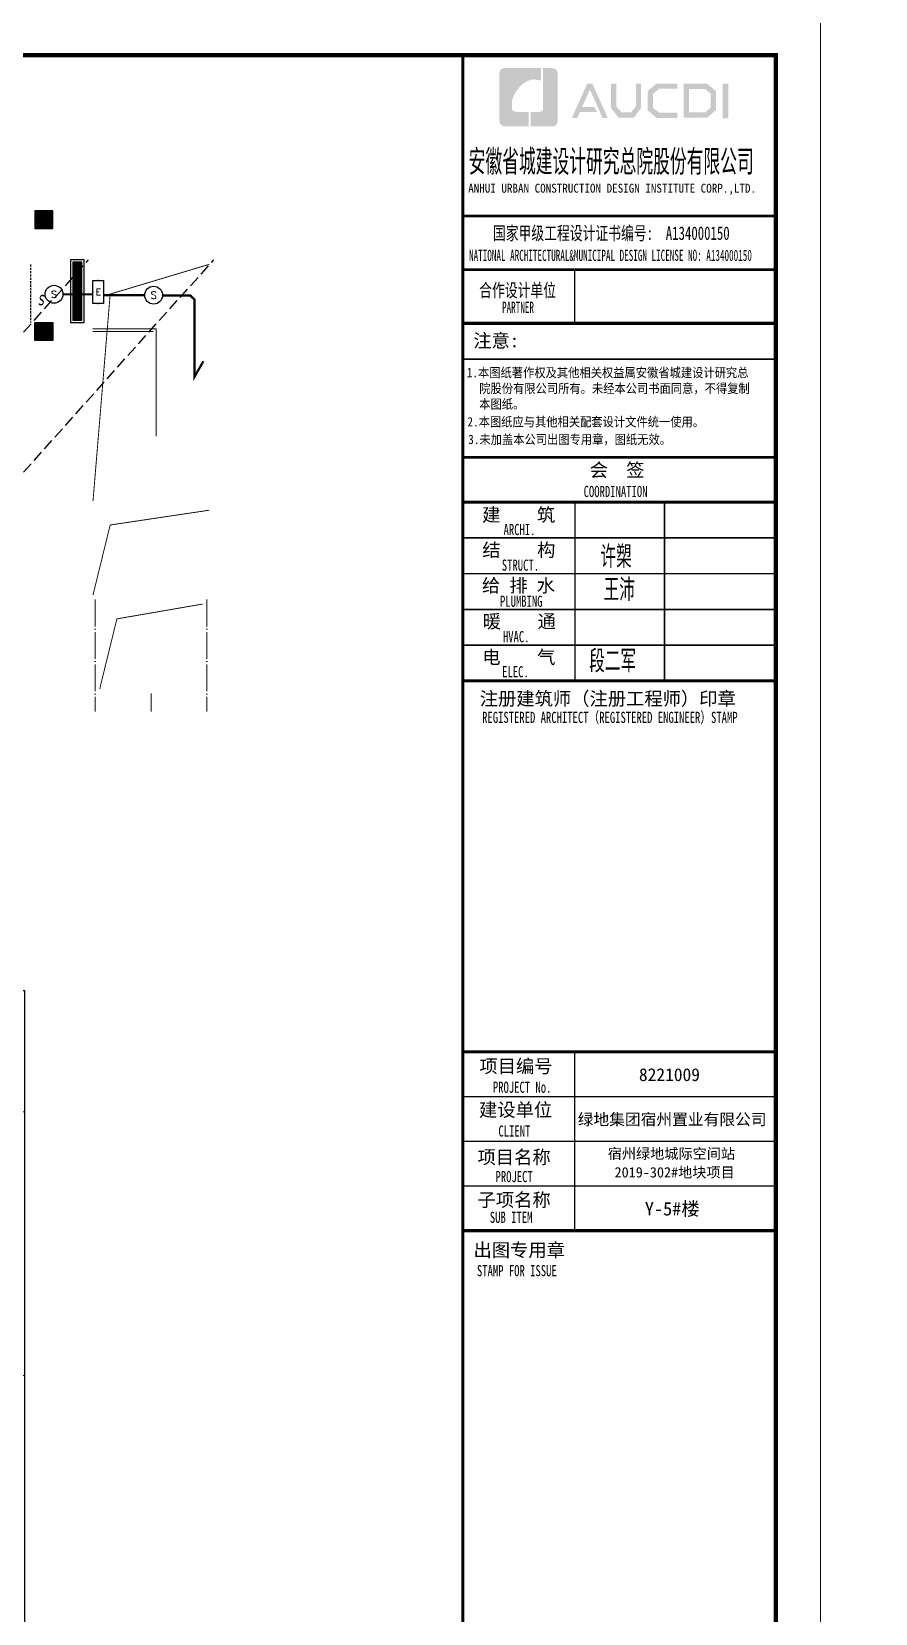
# Model space of a CAD drawing. Extents: x 2803505 to 5851001, y -1372902 to 24339.
# Drawn here: x 3696865 to 3715736, y -725114 to -689729 of the extents above; entities that cross this region are included whole.
import ezdxf
from ezdxf.enums import TextEntityAlignment as Align
from ezdxf.xclip import XClip

# ---------------------------------------------------------------- set-up
doc = ezdxf.new("R2010")
doc.units = 0
doc.header["$LTSCALE"] = 1000
doc.header["$MEASUREMENT"] = 0
doc.header["$XCLIPFRAME"] = 2
for name, pattern in [('#P_--_20B1_001_t3$0$DASH', [0.35, 0.25, -0.1]), ('__DASH', [0.35, 0.25, -0.1]), ('DASH', [0.35, 0.25, -0.1]), ('DOTE', [2.42, 2, -0.2, 0.02, -0.2]), ('HIDDEN', [0.375, 0.25, -0.125])]:
    doc.linetypes.add(name, pattern=pattern)
doc.layers.get('0').update_dxf_attribs({"linetype": 'CONTINUOUS'})
for name, color, linetype in [('!!电气', 1, 'CONTINUOUS'), ('DIM-照明', 7, 'CONTINUOUS'), ('EQUIP-照明', 3, 'CONTINUOUS'), ('PUB_TITLE', 4, 'CONTINUOUS'), ('WIRE-应急', 1, 'DASH'), ('图签文字', 4, 'CONTINUOUS'), ('审核', 1, 'CONTINUOUS')]:
    doc.layers.add(name, color=color, linetype=linetype)
for name, color, linetype, lineweight in [('DOTE', 19, 'DOTE', 9), ('PUB_HATCH', 8, 'CONTINUOUS', 9), ('STAIR', 252, 'CONTINUOUS', 20), ('图框', 147, 'CONTINUOUS', 20), ('图签', 147, 'CONTINUOUS', 18), ('平面-看线', 252, 'CONTINUOUS', 15)]:
    doc.layers.add(name, color=color, linetype=linetype, lineweight=lineweight)
doc.styles.add('_TEL_DIM', font='SIMPLEX', dxfattribs={"width": 0.8, "height": 3.5, "bigfont": 'HZTXT'})
doc.styles.add('HT', font='simhei.ttf')
doc.styles.add('HZTXT', font='gbeitc.shx', dxfattribs={"width": 0.8, "height": 400, "bigfont": 'hztxt.shx'})
doc.styles.add('宋体', font='', dxfattribs={"height": 4})
doc.styles.add('建筑图签-1', font='simhei.ttf', dxfattribs={"width": 0.7})
doc.styles.add('建筑图签-2', font='TXT.shx', dxfattribs={"width": 0.5, "bigfont": 'HZTXT.shx'})
doc.styles.get('宋体').set_extended_font_data('SimSun')

# ---------------------------------------------------------------- blocks, each defined once
blk = doc.blocks.new('院标1')
h = blk.add_hatch(color=150)
h.dxf.hatch_style = 1
h.set_gradient(color1=(33, 113, 253), color2=(33, 113, 253), tint=1, name='INVCURVED')
edge = h.paths.add_edge_path()
edge.add_spline(control_points=[(116373, 648379), (116379, 648379), (116382, 648379), (116391, 648379), (116391, 648379), (116391, 648379), (116616, 648379), (116616, 648379), (116616, 648379), (116616, 648379), (116616, 648054), (116616, 648054), (116616, 648054), (116616, 648054), (116108, 648054), (116108, 648054), (116108, 648054), (116028, 648054), (115963, 648111), (115963, 648199), (115963, 648199), (115963, 648199), (115963, 649215), (115963, 649215), (115963, 649215), (115963, 649295), (116018, 649360), (116108, 649360), (116108, 649360), (116108, 649360), (116897, 649360), (116897, 649360), (116897, 649360), (116897, 649360), (116897, 649080), (116897, 649080), (116897, 649080), (116897, 649080), (116566, 649140), (116356, 648859), (116356, 648859), (116245, 648719), (116240, 648545), (116247, 648466), (116247, 648466), (116254, 648386), (116247, 648466), (116247, 648466), (116247, 648466), (116247, 648466), (116258, 648374), (116373, 648379)], knot_values=[0, 0, 0, 0, 0.071429, 0.071429, 0.071429, 0.107143, 0.142857, 0.142857, 0.142857, 0.178571, 0.214286, 0.214286, 0.214286, 0.25, 0.285714, 0.285714, 0.285714, 0.321429, 0.357143, 0.357143, 0.357143, 0.392857, 0.428571, 0.428571, 0.428571, 0.464286, 0.5, 0.5, 0.5, 0.535714, 0.571429, 0.571429, 0.571429, 0.607143, 0.642857, 0.642857, 0.642857, 0.678571, 0.714286, 0.714286, 0.714286, 0.75, 0.785714, 0.785714, 0.785714, 0.821429, 0.857143, 0.857143, 0.857143, 0.928571, 1, 1, 1, 1], degree=3, periodic=0)
h = blk.add_hatch(color=150)
h.dxf.hatch_style = 1
h.set_gradient(color1=(33, 113, 253), color2=(33, 113, 253), tint=1, name='INVCURVED')
edge = h.paths.add_edge_path()
edge.add_spline(control_points=[(117268, 649215), (117268, 649215), (117268, 648199), (117268, 648199), (117268, 648199), (117268, 648114), (117212, 648054), (117123, 648054), (117123, 648054), (117123, 648054), (116663, 648054), (116663, 648054), (116663, 648054), (116663, 648054), (116663, 648379), (116663, 648379), (116663, 648379), (116663, 648379), (116865, 648379), (116865, 648379), (116865, 648379), (116907, 648379), (116941, 648413), (116941, 648455), (116941, 648455), (116941, 648455), (116941, 649360), (116941, 649360), (116941, 649360), (116941, 649360), (117123, 649360), (117123, 649360), (117123, 649360), (117204, 649360), (117268, 649306), (117268, 649215)], knot_values=[0, 0, 0, 0, 0.1, 0.1, 0.1, 0.15, 0.2, 0.2, 0.2, 0.25, 0.3, 0.3, 0.3, 0.35, 0.4, 0.4, 0.4, 0.45, 0.5, 0.5, 0.5, 0.55, 0.6, 0.6, 0.6, 0.65, 0.7, 0.7, 0.7, 0.75, 0.8, 0.8, 0.8, 0.9, 1, 1, 1, 1], degree=3, periodic=0)
blk = doc.blocks.new('A$C1435328E')
at = {"layer": 'PUB_TITLE'}
h = blk.add_hatch(color=4, dxfattribs=at)
h.paths.add_polyline_path([(-1192, 56058), (-1066, 56058), (-1066, 55288), (-1192, 55288)])
h.paths.add_polyline_path([(-1944, 55942), (-1944, 55416), (-1584, 55416), (-1460, 55523), (-1460, 55841), (-1580, 55942)], flags=16)
h.paths.add_polyline_path([(-2062, 56060), (-2062, 55298), (-1540, 55298), (-1341, 55468), (-1341, 55896), (-1537, 56060)])
h.paths.add_polyline_path([(-2205, 56064), (-2205, 55948), (-2612, 55948), (-2745, 55837), (-2745, 55518), (-2612, 55415), (-2203, 55415), (-2203, 55293), (-2667, 55293), (-2869, 55468), (-2869, 55896), (-2671, 56064)])
h.paths.add_polyline_path([(-3688, 56062), (-3568, 56062), (-3568, 55551), (-3454, 55420), (-3243, 55420), (-3129, 55551), (-3129, 56062), (-3015, 56062), (-3015, 55514), (-3179, 55297), (-3517, 55297), (-3688, 55516)])
h.paths.add_polyline_path([(-4220, 56060), (-4103, 56060), (-3761, 55296), (-3877, 55296), (-4158, 55930), (-4333, 55542), (-4062, 55542), (-4001, 55427), (-4382, 55427), (-4441, 55294), (-4564, 55294)])
for points, const_width in [([(-7000, 50700), (0, 50700)], 70), ([(-7000, 49899), (0, 49899)], 35)]:
    blk.add_lwpolyline(points, dxfattribs=dict(const_width=const_width))
at = {"layer": '图框'}
for p, q in [((-7000, 53100), (0, 53100)), ((-7000, 53100), (0, 53100)), ((-7000, 51900), (0, 51900))]:
    blk.add_line(p, q, dxfattribs=at)
for points, const_width in [([(-7000, -700), (-7000, 56700)], 70), ([(-7000, 53100), (0, 53100)], 60), ([(-7000, 51900), (0, 51900)], 60), ([(-7000, 51900), (0, 51900)], 60), ([(-4500, 51900), (-4500, 50700)], 35), ([(-7000, 50700), (0, 50700)], 60), ([(-6992, 47700), (8, 47700)], 60), ([(-6992, 46700), (8, 46700)], 70), ([(-6992, 46700), (8, 46700)], 70), ([(-4492, 46700), (-4492, 42700)], 35), ([(-2492, 46700), (-2492, 42700)], 35), ([(-6992, 45900), (8, 45900)], 35), ([(-6992, 45100), (8, 45100)], 35), ([(-6992, 44300), (8, 44300)], 35), ([(-6992, 43500), (8, 43500)], 35), ([(-6992, 42700), (8, 42700)], 70), ([(-7000, 34400), (0, 34400)], 70), ([(-7000, 34400), (0, 34400)], 70), ([(-4500, 30400), (-4500, 34400)], 35), ([(-7000, 33400), (0, 33400)], 35), ([(-7000, 32400), (0, 32400)], 35), ([(-7000, 31400), (0, 31400)], 35), ([(0, 30400), (-7000, 30400)], 70)]:
    blk.add_lwpolyline(points, dxfattribs=dict(at, const_width=const_width))
blk.add_blockref('院标1', (-122149, -592949))
at = {"layer": 'PUB_TITLE', "style": 'HT', "width": 0.88}
for s, p in [('1.本图纸著作权及其他相关权益属安徽省城建设计研究总', (-6914, 49493)), ('院股份有限公司所有。未经本公司书面同意，不得复制', (-6635, 49139)), ('本图纸。', (-6635, 48789)), (' 2.本图纸应与其他相关配套设计文件统一使用。 ', (-7025, 48392)), ('3.未加盖本公司出图专用章，图纸无效。', (-6882, 47998))]:
    blk.add_text(s, height=210, dxfattribs=at).set_placement(p)
at = {"layer": '图签', "color": 154, "style": '宋体'}
for s, height, p in [('8221009', 286.7, (-3063, 33748)), ('绿地集团宿州置业有限公司', 258.01, (-4432, 32762)), ('宿州绿地城际空间站', 232.2, (-3762, 32009)), ('2019-302#地块项目', 232.21, (-3608, 31591))]:
    blk.add_text(s, height=height, dxfattribs=at).set_placement(p)
at = {"layer": '图签文字', "color": 7, "style": '建筑图签-1'}
for s, height, width, p in [('安徽省城建设计研究总院股份有限公司', 500, 0.55, (-6872, 54077)), ('国家甲级工程设计证书编号:  A134000150', 300, 0.7, (-6328, 52567)), ('合作设计单位', 300, 0.7, (-6635, 51290))]:
    blk.add_text(s, height=height, dxfattribs=dict(at, width=width)).set_placement(p)
at = {"layer": '图签文字', "linetype": 'Continuous', "style": '建筑图签-1', "width": 0.91}
blk.add_text('ANHUI URBAN CONSTRUCTION DESIGN INSTITUTE CORP.,LTD.', height=200, dxfattribs=at).set_placement((-6882, 53622))
at = {"layer": '图签文字', "style": '建筑图签-1'}
for s, width, p in [('NATIONAL ARCHITECTURAL&MUNICIPAL DESIGN LICENSE NO: A134000150', 0.6, (-6863, 52095)), ('PARTNER', 0.6, (-6125, 50934)), ('COORDINATION', 0.7, (-4300, 46813)), ('ARCHI.', 0.7, (-6091, 45962)), ('STRUCT.', 0.7, (-6130, 45165)), ('PLUMBING', 0.7, (-6171, 44358)), ('HVAC.', 0.7, (-6106, 43565)), ('ELEC.', 0.7, (-6122, 42780)), ('REGISTERED ARCHITECT（REGISTERED ENGINEER）STAMP', 0.7, (-6571, 41759)), ('PROJECT No.', 0.7, (-6330, 33485, -1799)), ('CLIENT', 0.7, (-6206, 32506)), ('PROJECT', 0.7, (-6271, 31487)), ('SUB ITEM', 0.7, (-6398, 30576)), ('STAMP FOR ISSUE', 0.7, (-6687, 29381))]:
    blk.add_text(s, height=250, dxfattribs=dict(at, width=width)).set_placement(p)
at = {"layer": '图签文字', "color": 7, "style": '建筑图签-1'}
for s, p in [('注意:', (-6769, 50163)), ('会  签', (-4165, 47268)), ('建    筑', (-6570, 46267)), ('结    构', (-6566, 45479)), ('给 排 水', (-6575, 44685)), ('暖    通', (-6557, 43882)), ('电    气', (-6567, 43082)), ('注册建筑师（注册工程师）印章', (-6625, 42154)), ('项目编号', (-6632, 33932)), ('建设单位', (-6640, 32955)), ('项目名称', (-6673, 31897)), ('子项名称', (-6673, 30940)), ('出图专用章', (-6764, 29818))]:
    blk.add_text(s, height=300, dxfattribs=at).set_placement(p)
at = {"layer": '图签文字', "color": 1, "style": '建筑图签-2', "width": 0.7}
for s, p in [('许槊', (-3925, 45228)), ('王沛', (-3854, 44487)), ('段二军', (-4175, 42891))]:
    blk.add_text(s, height=500, dxfattribs=at).set_placement(p)
at = {"layer": '图签文字', "color": 2, "style": '建筑图签-1'}
blk.add_text('Y-5#楼', height=300, dxfattribs=at).set_placement((-2931, 30741))
blk = doc.blocks.new('A$C110D7C8B')
h = blk.add_hatch()
h.set_pattern_fill('ANSI32', color=252, scale=7, angle=135)
h.set_pattern_definition([(180, (-705542.518, -984740.232), (-4e-15, -33.3375), []), (180, (-705553.63, -984729.12), (-4e-15, -33.3375), [])])
h.paths.add_polyline_path([(50, -1350), (250, -1350), (250, -50), (50, -50)])
at = {"color": 252}
for points in [[(0, 0), (300, 0), (300, -1400), (0, -1400)], [(50, -50), (250, -50), (250, -1350), (50, -1350)]]:
    blk.add_lwpolyline(points, close=True, dxfattribs=at)
blk = doc.blocks.new('A$C028C60F5')
at = {"color": 252}
blk.add_lwpolyline([(400, 0), (0, 0), (0, -400), (400, -400)], close=True, dxfattribs=at)
at = {"layer": 'PUB_HATCH', "color": 252}
blk.add_solid([(0, -400), (400, -400), (0, 0), (400, 0)], dxfattribs=at)
blk = doc.blocks.new('A$C18F32B8A')
at = {"color": 252, "const_width": 20}
for points in [[(7520, -5500), (7905, -865), (10120, -200)], [(7520, -7600), (7905, -6031), (10120, -5700)], [(7670, -9700), (8055, -8131), (9970, -7800)]]:
    blk.add_lwpolyline(points, dxfattribs=at)
at = {"layer": 'DOTE', "color": 252, "linetype": 'DOTE', "ltscale": 0.3}
for p, q in [((7570, -7700), (7570, -10200)), ((10070, -7700), (10070, -10200))]:
    blk.add_line(p, q, dxfattribs=at)
at = {"layer": 'DOTE', "linetype": 'DOTE', "ltscale": 0.3}
blk.add_line((8820, -9800), (8820, -10205), dxfattribs=at)
at = {"layer": 'STAIR', "color": 252, "linetype": '#P_--_20B1_001_t3$0$DASH'}
for p, q in [((1500, 0), (4152, 0)), ((1500, -70), (4152, -70)), ((1500, -130), (4152, -130)), ((1500, -200), (4152, -200)), ((4111, -260), (1500, -260)), ((1500, -1500), (3268, -1500)), ((1500, -1570), (3268, -1570)), ((1500, -1630), (3268, -1630)), ((1500, -1700), (3268, -1700))]:
    blk.add_line(p, q, dxfattribs=at)
at = {"layer": 'STAIR', "color": 252}
for p, q in [((5920, -260), (4111, -260)), ((8870, -1700), (7520, -1700))]:
    blk.add_line(p, q, dxfattribs=at)
at = {"layer": 'STAIR', "color": 246, "linetype": '#P_--_20B1_001_t3$0$DASH'}
blk.add_lwpolyline([(1500, 0), (0, 0), (0, -1700), (1500, -1700)], close=True, dxfattribs=at)
at = {"layer": 'STAIR', "color": 252}
blk.add_lwpolyline([(7520, -1640), (8930, -1640), (8930, -4040)], dxfattribs=at)
at = {"layer": '审核', "color": 252, "linetype": 'HIDDEN', "ltscale": 0.2}
blk.add_line((6120, -200), (6120, -1500), dxfattribs=at)
at = {"layer": '平面-看线'}
for p, q in [((1500, -200), (1500, 0)), ((1500, -1700), (1500, -1500))]:
    blk.add_line(p, q, dxfattribs=at)
at = {"color": 252}
blk.add_blockref('A$C028C60F5', (6220, 1000), dxfattribs=at)
at = {"color": 252, "xscale": -1}
for name, p in [('A$C110D7C8B', (7320, -100)), ('A$C028C60F5', (6620, -1500))]:
    blk.add_blockref(name, p, dxfattribs=at)
blk = doc.blocks.new('$equip$00002534')
for p, q in [((-0.72, 0.66), (-0.72, 0)), ((0.72, 0.66), (-0.72, 0.66)), ((-0.72, 0), (0.72, 0)), ((0.72, 0), (0.72, 0.66))]:
    blk.add_line(p, q)
at = {"const_width": 0.04}
blk.add_lwpolyline([(-0.72, 0.66), (-0.72, 0), (0.72, 0), (0.72, 0.66), (-0.72, 0.66), (-0.72, 0)], dxfattribs=at)
for p in [(-0.72, 0.33), (0, 0.66), (0, 0), (0.72, 0.33)]:
    blk.add_point(p)
at = {"color": 7, "style": '_TEL_DIM'}
blk.add_attdef('$TEXT$', text='', height=0.4, dxfattribs=at).set_placement((0, 0.33), align=Align.MIDDLE_CENTER)
at = {"color": 7, "style": '_TEL_DIM', "flags": 1}
blk.add_attdef('A', text='', height=0.00002, dxfattribs=at).set_placement((0, 0), align=Align.MIDDLE_CENTER)
blk = doc.blocks.new('$equip$00001838')
blk.add_circle((0, 0), 0.5)
at = {"style": '_TEL_DIM'}
blk.add_attdef('$TEXT$', text='', height=0.4, dxfattribs=at).set_placement((0, 0), align=Align.MIDDLE_CENTER)
at = {"style": '_TEL_DIM', "flags": 1}
blk.add_attdef('A', text='', height=0.00002, dxfattribs=at).set_placement((0, 0), align=Align.MIDDLE_CENTER)
blk = doc.blocks.new('A$C74D73064')
at = {"layer": 'DOTE', "color": 252}
for p, q in [((-86385, 67619), (196116, 67619)), ((196116, 61719), (-86385, 61719))]:
    blk.add_line(p, q, dxfattribs=at)

msp = doc.modelspace()

# ---------------------------------------------------------------- linework, layer by layer
at = {"color": 251, "linetype": '__DASH', "true_color": 0x636466}
for p, q in [((3680813.8, -714189), (3698136.4, -694835)), ((3683613.8, -714189), (3700936.4, -694835))]:
    msp.add_line(p, q, dxfattribs=at)
at = {"layer": 'WIRE-应急', "color": 1, "const_width": 50}
for points in [[(3697565.9, -695605.4), (3698236.4, -695605.4)], [(3699393.5, -695623.8), (3698474, -695623.8)], [(3700706.2, -697101.9), (3700506.4, -697453.4), (3700506.4, -695721), (3700412.2, -695630.2), (3699793.4, -695630.2)]]:
    msp.add_lwpolyline(points, dxfattribs=at)
at = {"layer": '图框'}
for points in [[(3630411.1, -689253.6), (3714511.1, -689253.6), (3714511.1, -748653.6), (3630411.1, -748653.6)], [(3714511.1, -689253.6), (3798611.1, -689253.6), (3798611.1, -748653.6), (3714511.1, -748653.6)]]:
    msp.add_lwpolyline(points, close=True, dxfattribs=at)
at = {"layer": '图框', "const_width": 100}
msp.add_lwpolyline([(3713511.1, -747653.6), (3713511.1, -690253.6), (3632911.1, -690253.6), (3632911.1, -747653.6)], close=True, dxfattribs=at)

# ---------------------------------------------------------------- block references
at = {"layer": '!!电气'}
msp.add_blockref('A$C1435328E', (3713511.1, -746953.6), dxfattribs=at)
at = {"color": 252}
msp.add_blockref('A$C18F32B8A', (3690716.7, -694734.7), dxfattribs=at)
ref = msp.add_blockref('A$C74D73064', (3714796.2, -781511.3), dxfattribs=at)
XClip(ref).set_block_clipping_path([(-72082.5976296387, 50822.2577331646), (-18082.6107620973, 70322.2577319878)])
at = {"layer": 'EQUIP-照明'}
ref = msp.add_blockref('$equip$00002534', (3698236.4, -695553.1), dxfattribs=dict(at, xscale=-360, yscale=360, zscale=360, rotation=270.0000000690781))
ref.add_attrib('$TEXT$', 'E', dxfattribs={"layer": '0', "color": 7, "height": 144, "rotation": 0, "style": '_TEL_DIM'}).set_placement((3698355.2, -695553.1), align=Align.MIDDLE_CENTER)
at = {"layer": 'EQUIP-照明', "color": 6}
ref = msp.add_blockref('$equip$00001838', (3697365.9, -695603.5), dxfattribs=dict(at, xscale=400, yscale=400, zscale=400))
ref.add_attrib('$TEXT$', 'S', dxfattribs={"layer": '0', "color": 7, "height": 160, "style": '_TEL_DIM'}).set_placement((3697365.9, -695603.5), align=Align.MIDDLE_CENTER)
ref = msp.add_blockref('$equip$00001838', (3699593.5, -695623.8), dxfattribs=dict(at, xscale=400, yscale=400, zscale=400))
ref.add_attrib('$TEXT$', 'S', dxfattribs={"layer": '0', "color": 7, "height": 160, "style": '_TEL_DIM'}).set_placement((3699593.5, -695623.8), align=Align.MIDDLE_CENTER)

# ---------------------------------------------------------------- texts
at = {"layer": 'DIM-照明', "color": 7, "style": 'HZTXT', "width": 0.7}
msp.add_text('s', height=350, rotation=359.99947, dxfattribs=at).set_placement((3696996.9, -695857.1, 0))

doc.saveas('drawing.dxf')
